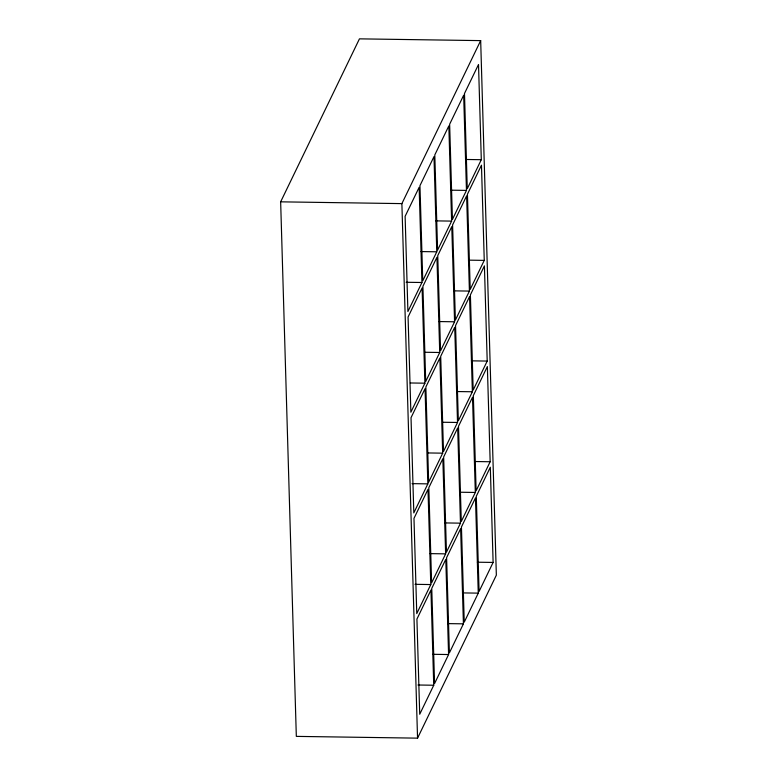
<?xml version="1.0" encoding="UTF-8"?>
<svg xmlns="http://www.w3.org/2000/svg" width="777" height="777" viewBox="0 0 777 777"><rect width="100%" height="100%" fill="white"/><g stroke="black" fill="none" stroke-linecap="round" stroke-linejoin="round"><path stroke-width="1.17" d="M280.652 201.835L359.45 38.85L480.672 40.618L496.348 575.165L417.55 738.15L296.328 736.382L280.652 201.835L401.884 203.613L480.672 40.618M421.94 282.498L407.906 311.528L405.118 216.336L419.153 187.306L421.94 282.498L406.177 282.274M436.781 251.797L422.746 280.827L419.959 185.635L433.993 156.604L436.781 251.797L421.017 251.573M451.622 221.105L437.587 250.126L434.799 154.934L448.834 125.913L451.622 221.105L435.858 220.872M466.462 190.404L452.428 219.425L449.64 124.233L463.675 95.212L466.462 190.404L450.699 190.171M481.303 159.703L467.268 188.724L464.481 93.531L478.515 64.51L481.303 159.703L465.54 159.47M424.893 383.187L410.858 412.208L408.071 317.016L422.096 287.995L424.893 383.187L410.343 382.974M439.733 352.486L425.699 381.507L422.911 286.315L436.936 257.294L439.733 352.486L425.184 352.272M454.574 321.785L440.54 350.806L437.752 255.614L451.787 226.593L454.574 321.785L438.811 321.552M469.415 291.084L455.38 320.114L452.593 224.922L466.627 195.891L469.415 291.084L453.651 290.851M484.256 260.382L470.221 289.413L467.433 194.221L481.468 165.19L484.256 260.382L468.492 260.149M427.845 483.867L413.811 512.898L411.023 417.705L425.048 388.675L427.845 483.867L412.082 483.634M442.686 453.166L428.651 482.196L425.864 387.004L439.889 357.974L442.686 453.166L428.137 452.952M457.527 422.465L443.492 451.495L440.705 356.303L454.73 327.272L457.527 422.465L442.977 422.261M472.367 391.763L458.333 420.794L455.545 325.602L469.57 296.571L472.367 391.763L457.818 391.559M487.208 361.072L473.174 390.093L470.386 294.901L484.411 265.88L487.208 361.072L471.445 360.839M430.788 584.557L416.763 613.577L413.976 518.385L428.001 489.364L430.788 584.557L415.035 584.323M445.639 553.855L431.604 582.876L428.817 487.684L442.841 458.663L445.639 553.855L429.875 553.622M460.479 523.154L446.445 552.175L443.657 456.983L457.682 427.962L460.479 523.154L444.716 522.921M475.32 492.453L461.285 521.474L458.498 426.282L472.523 397.261L475.32 492.453L460.771 492.239M490.161 461.752L476.126 490.773L473.339 395.59L487.364 366.559L490.161 461.752L475.611 461.538M433.741 685.236L419.716 714.257L416.919 619.075L430.953 590.044L433.741 685.236L417.987 685.003M448.582 654.535L434.557 683.566L431.759 588.374L445.794 559.343L448.582 654.535L432.828 654.302M463.422 623.834L449.397 652.865L446.6 557.672L460.635 528.642L463.422 623.834L447.669 623.61M478.263 593.133L464.238 622.163L461.441 526.971L475.475 497.94L478.263 593.133L462.509 592.909M493.113 562.431L479.079 591.462L476.291 496.27L490.316 467.239L493.113 562.431L477.35 562.208M401.884 203.613L417.55 738.15"/></g></svg>
